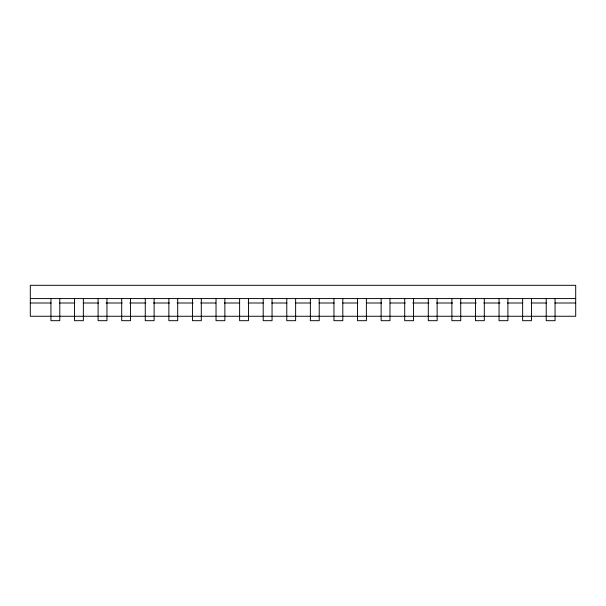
<?xml version="1.0" encoding="UTF-8"?>
<svg xmlns="http://www.w3.org/2000/svg" width="606" height="606" viewBox="0 0 606 606"><rect width="100%" height="100%" fill="white"/><g stroke="black" fill="none" stroke-linecap="round" stroke-linejoin="round"><path stroke-width="0.91" d="M30.3 298.576L575.7 298.576M30.3 303L51.131 303M59.653 303L74.803 303M83.325 303L98.475 303M106.05 303L122.147 303M129.722 303L145.819 303M153.394 303L169.491 303M177.066 303L193.162 303M200.737 303L215.887 303M224.409 303L239.559 303M248.081 303L263.231 303M271.753 303L286.903 303M295.425 303L310.575 303M319.097 303L334.247 303M342.769 303L357.919 303M366.441 303L381.591 303M390.112 303L405.262 303M412.837 303L428.934 303M436.509 303L452.606 303M460.181 303L476.278 303M483.853 303L499.95 303M507.525 303L522.675 303M531.197 303L546.347 303M554.869 303L575.7 303M215.887 316.264L30.3 316.264L30.3 285.312L575.7 285.312L575.7 316.264L390.112 316.264M216.031 316.264L389.969 316.264M555.066 298.576L555.066 320.688L546.218 320.688L546.218 298.576M531.477 298.576L531.477 320.688L522.637 320.688L522.637 298.576M507.896 298.576L507.896 320.688L499.049 320.688L499.049 298.576M484.308 298.576L484.308 320.688L475.468 320.688L475.468 298.576M460.727 298.576L460.727 320.688L451.879 320.688L451.879 298.576M437.138 298.576L437.138 320.688L428.298 320.688L428.298 298.576M413.557 298.576L413.557 320.688L404.71 320.688L404.71 298.576M389.969 298.576L389.969 320.688L381.129 320.688L381.129 298.576M366.388 298.576L366.388 320.688L357.54 320.688L357.54 298.576M342.799 298.576L342.799 320.688L333.951 320.688L333.951 298.576M319.218 298.576L319.218 320.688L310.37 320.688L310.37 298.576M295.63 298.576L295.63 320.688L286.782 320.688L286.782 298.576M272.049 298.576L272.049 320.688L263.201 320.688L263.201 298.576M248.46 298.576L248.46 320.688L239.612 320.688L239.612 298.576M224.871 298.576L224.871 320.688L216.031 320.688L216.031 298.576M201.29 298.576L201.29 320.688L192.443 320.688L192.443 298.576M177.702 298.576L177.702 320.688L168.862 320.688L168.862 298.576M154.121 298.576L154.121 320.688L145.273 320.688L145.273 298.576M130.532 298.576L130.532 320.688L121.692 320.688L121.692 298.576M106.951 298.576L106.951 320.688L98.104 320.688L98.104 298.576M83.363 298.576L83.363 320.688L74.523 320.688L74.523 298.576M59.782 298.576L59.782 320.688L50.934 320.688L50.934 298.576"/></g></svg>
